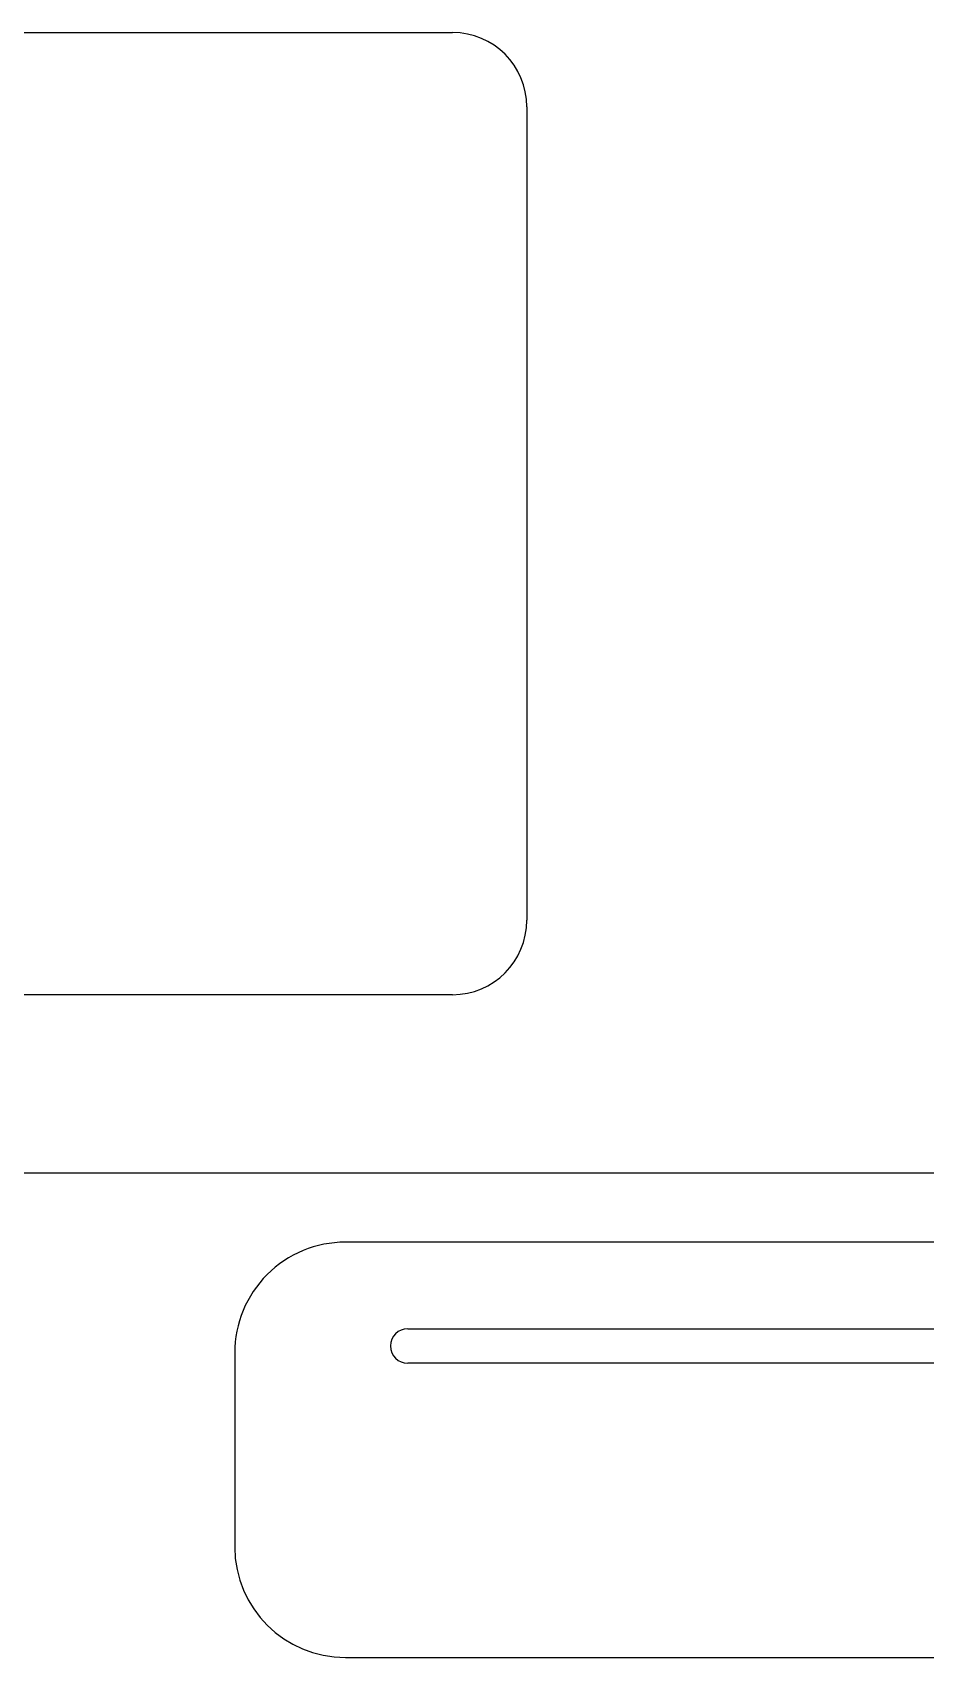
# Model space of a CAD drawing. Header units: millimetres. Extents: x -10 to 276, y -93 to 17.
# Drawn here: x 75.86 to 88.76, y -92.72 to -69.25 of the extents above; entities that cross this region are included whole.
import ezdxf

# ---------------------------------------------------------------- set-up
doc = ezdxf.new("R2010")
doc.units = ezdxf.units.MM
doc.layers.add('BLACK', color=7, linetype='CONTINUOUS')

msp = doc.modelspace()

# ---------------------------------------------------------------- linework, layer by layer
at = {"layer": 'BLACK', "linetype": 'Continuous'}
for p, q in [((70.475, -69.25), (81.925, -69.25)), ((83, -70.325), (83, -82.075)), ((81.925, -83.15), (70.475, -83.15)), ((70.340975, -85.725), (99.2799, -85.725)), ((99.2799, -86.725), (80.379918, -86.725)), ((81.2799, -87.975), (126.2799, -87.975)), ((78.779918, -88.325), (78.779918, -91.132375)), ((126.2799, -88.475), (81.2799, -88.475)), ((80.3799, -92.725), (127.187489, -92.725))]:
    msp.add_line(p, q, dxfattribs=at)
at = {"layer": 'BLACK'}
for centre, radius, start, end in [((81.92497, -70.325019), 1.075019, 0.0010126, 89.9984011), ((81.92497, -82.075019), 1.07503, 270.001599, 0.0010126), ((80.3799, -88.325), 1.599982, 89.9993554, 180), ((81.2799, -88.225), 0.25, 90, 270), ((80.3799, -91.125), 1.6, 180.2640988, 270)]:
    msp.add_arc(centre, radius, start, end, dxfattribs=at)

doc.saveas('drawing.dxf')
